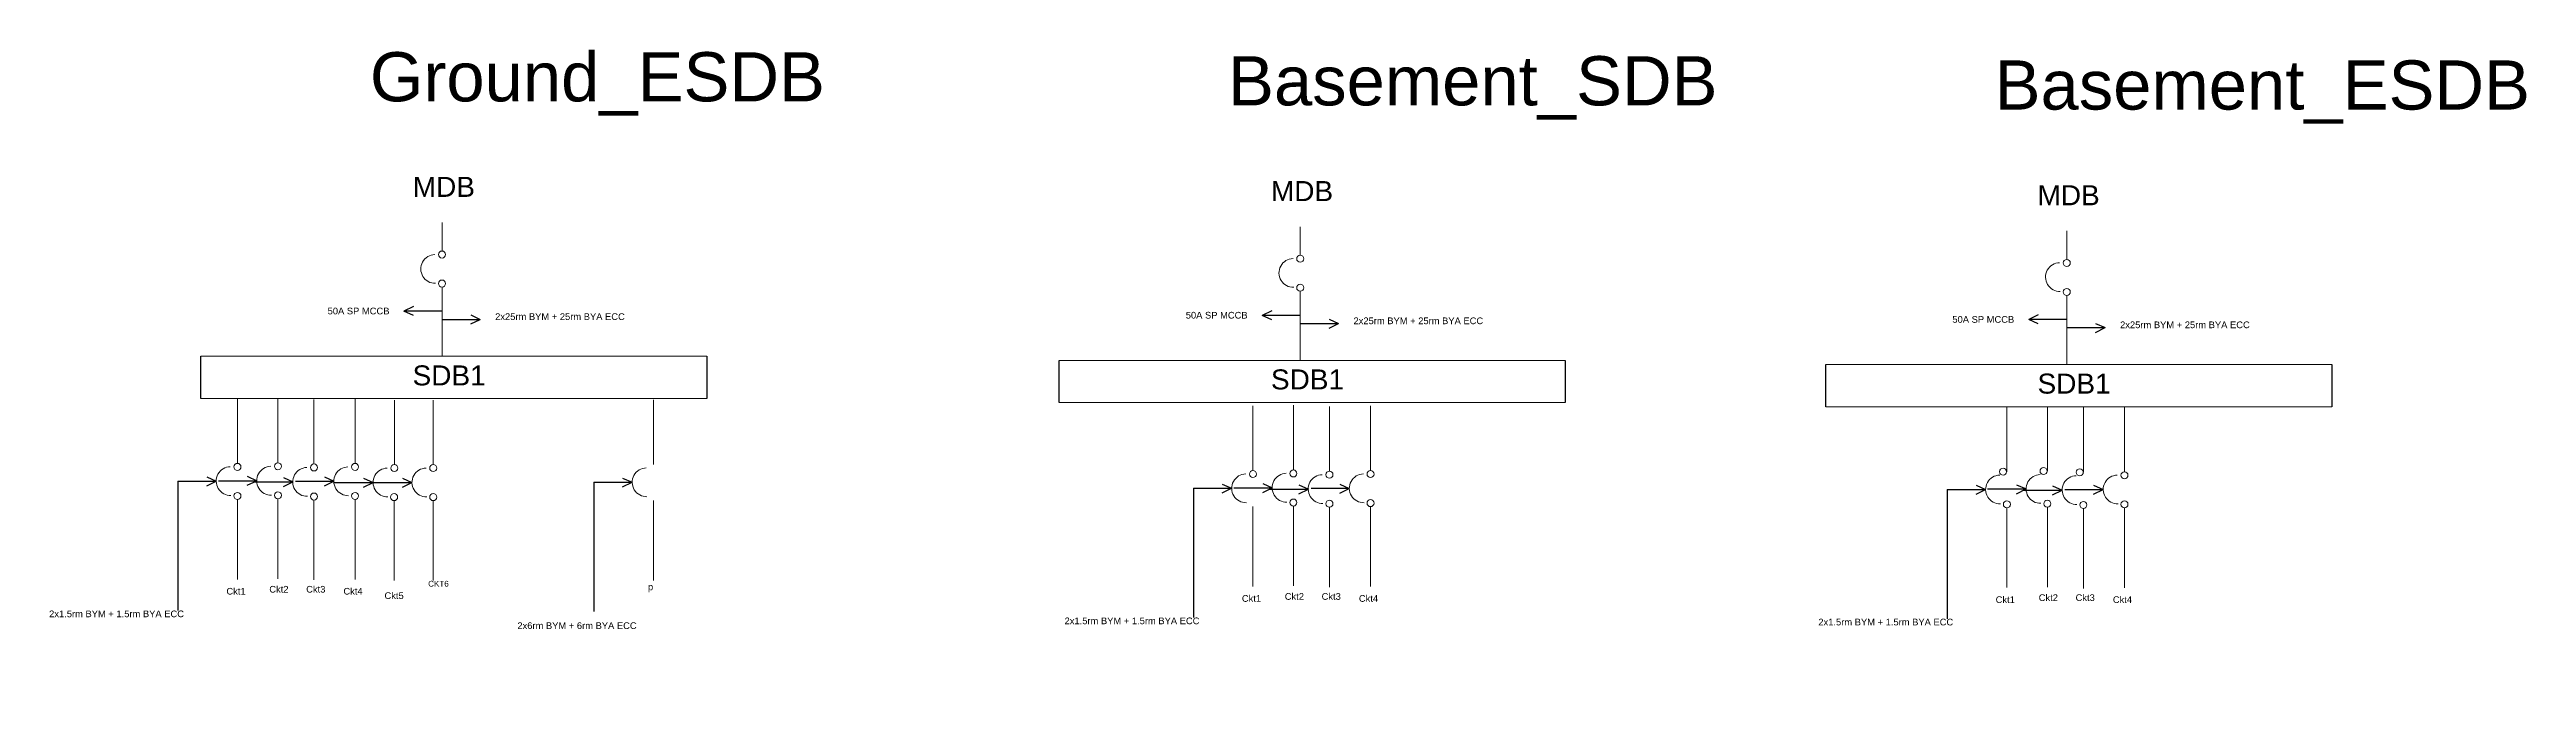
# Model space of a CAD drawing. Header units: inches. Extents: x 3634 to 28461, y -1348 to 2018.
# Drawn here: x 16099 to 28461, y -1253 to 1939 of the extents above; entities that cross this region are included whole.
import ezdxf

# ---------------------------------------------------------------- set-up
doc = ezdxf.new("R2010")
doc.units = ezdxf.units.IN
doc.header["$MEASUREMENT"] = 0
doc.layers.add('SBD', color=2, linetype='Continuous', lineweight=0)
doc.layers.add('Text', color=7, linetype='Continuous')
doc.styles.get("Standard").update_dxf_attribs({"font": 'arial.ttf'})

msp = doc.modelspace()

# ---------------------------------------------------------------- linework, layer by layer
at = {"color": 244, "true_color": 0x991b1e}
for p, q in [((16740, -217), (16740, -864)), ((18815, -223), (18815, -869)), ((21808, -253), (21808, -899)), ((25570, -259), (25570, -905))]:
    msp.add_line(p, q, dxfattribs=at)
at = {"layer": 'SBD', "color": 244, "true_color": 0x991b1e}
for p, q in [((18058, 932), (18058, 1075)), ((22341, 912), (22341, 1054)), ((26167, 891), (26167, 1034)), ((18058, 752), (18058, 407)), ((22341, 731), (22341, 386)), ((26167, 711), (26167, 365)), ((17037, -128), (17037, 195)), ((17239, -126), (17239, 198)), ((17419, -132), (17419, 191)), ((17624, -129), (17624, 194)), ((17820, -135), (17820, 188)), ((18014, -135), (18014, 188)), ((19113, -134), (19113, 189)), ((22105, -164), (22105, 159)), ((22307, -161), (22307, 162)), ((22487, -167), (22487, 156)), ((22692, -164), (22692, 159)), ((25868, -170), (25868, 153)), ((26070, -167), (26070, 156)), ((26250, -173), (26250, 150)), ((26455, -170), (26455, 153)), ((17037, -309), (17037, -708)), ((17239, -306), (17239, -705)), ((17419, -312), (17419, -711)), ((17624, -309), (17624, -708)), ((17819, -315), (17819, -714)), ((18014, -315), (18014, -714)), ((19113, -314), (19113, -713)), ((22105, -344), (22105, -743)), ((22307, -341), (22307, -741)), ((22487, -348), (22487, -747)), ((22692, -345), (22692, -744)), ((25868, -350), (25868, -749)), ((26070, -347), (26070, -747)), ((26250, -353), (26250, -753)), ((26455, -350), (26455, -750))]:
    msp.add_line(p, q, dxfattribs=at)
at = {"layer": 'SBD', "color": 244, "lineweight": 25, "ltscale": 10, "true_color": 0x991b1e}
for p, q in [((17916, 655), (17868, 632)), ((18060, 632), (17868, 632)), ((17916, 610), (17868, 632)), ((22199, 634), (22151, 611)), ((18058, 591), (18249, 591)), ((18202, 613), (18249, 591)), ((18202, 568), (18249, 591)), ((22199, 589), (22151, 611)), ((22343, 611), (22152, 611)), ((22341, 571), (22533, 571)), ((22485, 592), (22533, 570)), ((22485, 547), (22533, 570)), ((26025, 613), (25978, 590)), ((26169, 590), (25978, 590)), ((26025, 569), (25978, 590)), ((26167, 550), (26359, 550)), ((26311, 571), (26359, 550)), ((26311, 526), (26359, 550)), ((16854, 196), (16854, 407)), ((19380, 407), (19380, 196)), ((21138, 175), (21138, 386)), ((23664, 386), (23664, 175)), ((24964, 154), (24964, 365)), ((27490, 365), (27490, 154)), ((16740, -217), (16931, -217)), ((16884, -196), (16931, -217)), ((16884, -241), (16931, -217)), ((16942, -215), (17133, -215)), ((17086, -193), (17133, -215)), ((17086, -238), (17133, -215)), ((17122, -221), (17313, -221)), ((17266, -199), (17314, -221)), ((17266, -244), (17314, -221)), ((17327, -218), (17518, -218)), ((17471, -196), (17518, -218)), ((17471, -241), (17518, -218)), ((17522, -224), (17714, -224)), ((17666, -202), (17714, -224)), ((17666, -247), (17714, -224)), ((17716, -224), (17908, -224)), ((17860, -202), (17908, -224)), ((17860, -247), (17908, -224)), ((18815, -223), (19007, -223)), ((18959, -202), (19007, -223)), ((18959, -246), (19007, -223)), ((21952, -232), (21999, -253)), ((22154, -229), (22201, -250)), ((22334, -235), (22382, -257)), ((22539, -232), (22586, -254)), ((25714, -237), (25762, -259)), ((25916, -235), (25964, -256)), ((26096, -241), (26144, -262)), ((26301, -238), (26349, -259)), ((21808, -253), (21999, -253)), ((21952, -276), (21999, -253)), ((22010, -250), (22201, -250)), ((22154, -274), (22201, -250)), ((22190, -257), (22381, -257)), ((22334, -280), (22382, -257)), ((22395, -253), (22586, -253)), ((22539, -277), (22586, -254)), ((25570, -259), (25762, -259)), ((25714, -282), (25762, -259)), ((25772, -256), (25964, -256)), ((25916, -280), (25964, -256)), ((25952, -262), (26144, -262)), ((26096, -286), (26144, -262)), ((26157, -259), (26349, -259)), ((26301, -283), (26349, -259))]:
    msp.add_line(p, q, dxfattribs=at)
at = {"layer": 'SBD', "color": 244, "true_color": 0x991b1e}
for points in [[(16854, 407), (19380, 407)], [(21138, 386), (23664, 386)], [(24964, 365), (27490, 365)], [(19380, 196), (16854, 196)], [(23664, 175), (21138, 175)], [(27490, 154), (24964, 154)]]:
    msp.add_lwpolyline(points, dxfattribs=at)
for centre in [(18058, 915), (22341, 894), (26167, 873), (18058, 770), (22341, 749), (26167, 728), (17037, -146), (17239, -143), (17419, -149), (17624, -146), (17820, -152), (18014, -152), (22105, -182), (22307, -179), (22487, -185), (22692, -182), (25849, -170), (26051, -167), (26232, -173), (26455, -188), (17037, -291), (17239, -288), (17419, -294), (17624, -291), (17819, -297), (18014, -297), (22307, -324), (22487, -330), (22692, -327), (25868, -333), (26070, -330), (26250, -336), (26455, -333)]:
    msp.add_circle(centre, 17.5, dxfattribs=at)
for centre in [(18024, 843), (22307, 823), (26133, 802), (17003, -217), (17205, -215), (17385, -221), (17590, -218), (17786, -224), (17980, -224), (19079, -223), (22071, -253), (22273, -250), (22453, -257), (22658, -253), (25834, -259), (26036, -256), (26216, -262), (26421, -259)]:
    msp.add_arc(centre, 72, 91.3607, 271.3607, dxfattribs=at)

# ---------------------------------------------------------------- texts
at = {"color": 244, "true_color": 0x991b1e}
for s, height, p in [('50A SP MCCB', 33.42, (17487, 616)), ('2x25rm BYM + 25rm BYA ECC', 33.42, (18323, 588)), ('50A SP MCCB', 33.42, (21770, 595)), ('2x25rm BYM + 25rm BYA ECC', 33.42, (22607, 567)), ('50A SP MCCB', 33.42, (25596, 574)), ('2x25rm BYM + 25rm BYA ECC', 33.42, (26433, 547)), ('Ckt2', 33.4, (17196, -774)), ('Ckt3', 33.4, (17380, -774)), ('p', 33.4, (19086, -762)), ('2x1.5rm BYM + 1.5rm BYA ECC', 33.42, (16097, -897)), ('Ckt1', 33.4, (16982, -784)), ('Ckt4', 33.4, (17566, -784)), ('Ckt5', 33.4, (17771, -806)), ('Ckt1', 33.4, (22050, -820)), ('Ckt2', 33.4, (22264, -810)), ('Ckt3', 33.4, (22448, -810)), ('Ckt4', 33.4, (22634, -820)), ('Ckt1', 33.4, (25812, -826)), ('Ckt2', 33.4, (26027, -816)), ('Ckt3', 33.4, (26211, -816)), ('Ckt4', 33.4, (26397, -826)), ('2x6rm BYM + 6rm BYA ECC', 33.42, (18434, -956)), ('2x1.5rm BYM + 1.5rm BYA ECC', 33.42, (21165, -932)), ('2x1.5rm BYM + 1.5rm BYA ECC', 33.42, (24927, -938))]:
    msp.add_text(s, height=height, dxfattribs=at).set_placement(p)
at = {"layer": 'SBD', "color": 244, "true_color": 0x991b1e, "char_height": 100, "width": 160.22, "attachment_point": 1}
for s, insert in [('MDB', (17912, 1303)), ('MDB', (22195, 1282)), ('MDB', (26021, 1261)), ('SDB1', (17911, 361)), ('SDB1', (22195, 341)), ('SDB1', (26021, 320))]:
    msp.add_mtext(s, dxfattribs=dict(at, insert=insert))
at = {"layer": 'Text', "color": 244, "true_color": 0x991b1e}
for s, height, p in [('Ground_ESDB', 245.8, (17698, 1680)), ('Basement_SDB', 245.8, (21981, 1660)), ('Basement_ESDB', 245.8, (25807, 1639)), ('C4', 0.516, (21812, 470)), ('CKT6', 28.7, (17989, -744)), ('C4', 0.516, (16751, -890)), ('C4', 0.516, (17182, -951)), ('C4', 0.516, (25582, -931)), ('C4', 0.516, (16997, -1101)), ('C4', 0.516, (17266, -1028)), ('C4', 0.516, (21549, -1049)), ('C4', 0.516, (26012, -993)), ('C4', 0.516, (26096, -1070)), ('C4', 0.516, (17713, -1212)), ('C4', 0.516, (21280, -1121)), ('C4', 0.516, (21997, -1232)), ('C4', 0.516, (25828, -1142)), ('C4', 0.516, (26544, -1253))]:
    msp.add_text(s, height=height, dxfattribs=at).set_placement(p)

doc.saveas('drawing.dxf')
